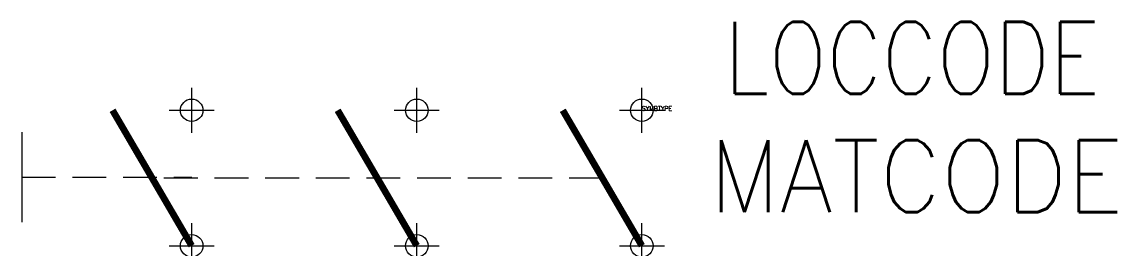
# Model space of a CAD drawing. Extents: x 47.5 to 96.1, y 131.8 to 142.
import ezdxf

# ---------------------------------------------------------------- set-up
doc = ezdxf.new("R2010")
doc.units = 0
doc.header["$LTSCALE"] = 6
doc.header["$MEASUREMENT"] = 0
doc.header["$PDMODE"] = 34
doc.linetypes.add('DASHED', pattern=[0.75, 0.5, -0.25])
doc.linetypes.add('HIDDEN', pattern=[0.375, 0.25, -0.125])
doc.layers.get('0').update_dxf_attribs({"linetype": 'CONTINUOUS'})
for name, color, linetype in [('1', 8, 'CONTINUOUS'), ('11', 30, 'DASHED'), ('12', 30, 'DASHED'), ('C', 7, 'CONTINUOUS')]:
    doc.layers.add(name, color=color, linetype=linetype)
doc.styles.add('DINY', font='SIMPLEX', dxfattribs={"width": 0.95})
doc.styles.add('ROMANS', font='ROMANS', dxfattribs={"width": 0.85})
doc.styles.get("Standard").update_dxf_attribs({"font": 'simplex', "width": 0.85})

msp = doc.modelspace()

# ---------------------------------------------------------------- linework, layer by layer
at = {"layer": '1'}
msp.add_line((47.458, 137.051), (47.458, 133.051), dxfattribs=at)
at = {"layer": '1', "linetype": 'HIDDEN'}
for p, q in [((47.458, 135.051), (55, 135.051)), ((73.268, 135), (53.268, 135))]:
    msp.add_line(p, q, dxfattribs=at)
at = {"layer": '1', "const_width": 0.3}
for points in [[(55, 132), (51.485, 138.022)], [(65, 132), (61.485, 138.022)], [(75, 132), (71.485, 138.022)]]:
    msp.add_lwpolyline(points, dxfattribs=at)
at = {"layer": 'C', "color": 1}
msp.add_point((55, 138.022), dxfattribs=at)
at = {"layer": 'C', "color": 3}
msp.add_point((65, 138.022), dxfattribs=at)
at = {"layer": 'C', "color": 5}
msp.add_point((75, 138.022), dxfattribs=at)
at = {"layer": 'C', "color": 2}
msp.add_point((55, 132), dxfattribs=at)
at = {"layer": 'C', "color": 4}
msp.add_point((65, 132), dxfattribs=at)
at = {"layer": 'C', "color": 6}
msp.add_point((75, 132), dxfattribs=at)

# ---------------------------------------------------------------- texts
at = {"flags": 1}
msp.add_attdef('SYMBTYPE', (75, 138), 'SL', height=0.2, dxfattribs=at)
at = {"layer": '11', "style": 'ROMANS', "width": 0.85}
msp.add_attdef('LOCCODE', (78.665, 138.753), '', height=3.2, dxfattribs=at)
at = {"layer": '12', "style": 'DINY', "width": 0.95}
msp.add_attdef('MATCODE', (78, 133.5), '', height=3.2, dxfattribs=at)

doc.saveas('drawing.dxf')
